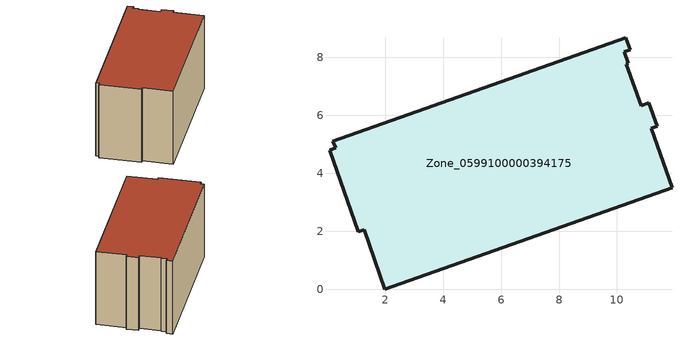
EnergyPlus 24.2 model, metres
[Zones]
Zone_0599100000394175
 floor ground (C_G): 10.31,8.68 10.45,8.27 10.25,8.2 10.39,7.8 10.31,7.77 10.84,6.33 11.1,6.43 11.38,5.62 11.18,5.55 11.9,3.5 1.99,0 1.28,2.05 1.08,1.98 0.09,4.81 0.3,4.88 0.19,5.12 z0
 wall outside (C_F): 10.31,7.77 10.39,7.8 10.25,8.2 10.45,8.27 10.31,8.68 0.19,5.12 0.3,4.88 0.09,4.81 1.08,1.98 1.28,2.05 1.99,0 11.9,3.5 11.18,5.55 11.38,5.62 11.1,6.43 10.84,6.33 10.31,7.77 z0:5.77
 roof outside (C_R): 0.19,5.12 0.3,4.88 0.09,4.81 1.08,1.98 1.28,2.05 1.99,0 11.9,3.5 11.18,5.55 11.38,5.62 11.1,6.43 10.84,6.33 10.31,7.77 10.39,7.8 10.25,8.2 10.45,8.27 10.31,8.68 z5.77
[BUILDING]
Pand.0599100000394175: North Axis=0; Terrain=City; Loads Convergence Tolerance Value=0.04; Temperature Convergence Tolerance Value=0.4; Solar Distribution=FullExterior; Maximum Number of Warmup Days=25; Minimum Number of Warmup Days=1
[Site:Location]
Rotterdam.The.Hague.AP_ZH_NLD Design_Conditions: Latitude=51.96; Longitude=4.45; Time Zone=1; Elevation=-4.5
[SITE:GROUNDTEMPERATURE:BUILDINGSURFACE]
18, 18, 18, 18, 18, 18, 18, 18, 18, 18, 18, 18
[MATERIAL] Thermal Absorptance=0.9; Solar Absorptance=0.7; Visible Absorptance=0.7
Name | Roughness | Thickness | Conductivity | Density | Specific Heat
G.TI.1992-2005 | MediumSmooth | 0.15 | 0.06 | 540 | 1210
F.TI.1992-2005 | Rough | 0.3 | 0.12 | 1920 | 840
R.TI.1992-2005 | MediumRough | 0.2 | 0.08 | 1500 | 1000
[CONSTRUCTION]
C_G: G.TI.1992-2005
C_F: F.TI.1992-2005
C_R: R.TI.1992-2005
[ZONE]
Zone_0599100000394175: Type=1; Multiplier=1; Ceiling Height=Autocalculate; Volume=Autocalculate; Floor Area=autocalculate; Part of Total Floor Area=Yes
[ZONEINFILTRATION:DESIGNFLOWRATE]
Infil_Zone_0599100000394175: Zone or ZoneList or Space or SpaceList=Zone_0599100000394175; Schedule=AlwaysOn; Design Flow Rate Calculation Method=Flow/Area; Flow Rate per Floor Area=0.0015; Constant Term Coefficient=1; Temperature Term Coefficient=0; Velocity Term Coefficient=0; Velocity Squared Term Coefficient=0
[HVACTEMPLATE:ZONE:IDEALLOADSAIRSYSTEM]
Zone_0599100000394175: Maximum Heating Supply Air Temperature=50; Minimum Cooling Supply Air Temperature=13; Maximum Heating Supply Air Humidity Ratio=0.0156; Minimum Cooling Supply Air Humidity Ratio=0.0077; Heating Limit=NoLimit; Cooling Limit=NoLimit; Dehumidification Control Type=ConstantSensibleHeatRatio; Cooling Sensible Heat Ratio=0.7; Dehumidification Setpoint=60; Humidification Control Type=None; Humidification Setpoint=30; Outdoor Air Method=None; Outdoor Air Flow Rate per Person=0.00944; Outdoor Air Flow Rate per Zone Floor Area=0; Outdoor Air Flow Rate per Zone=0; Demand Controlled Ventilation Type=None; Outdoor Air Economizer Type=NoEconomizer; Heat Recovery Type=None; Sensible Heat Recovery Effectiveness=0.7; Latent Heat Recovery Effectiveness=0.65
[ZONECONTROL:THERMOSTAT]
ThermostatControl_Zone_0599100000394175: Zone or ZoneList=Zone_0599100000394175; Control Type Schedule=DualSetpointControlType; Control 1=Thermostat_Zone_0599100000394175; Temperature Difference Between Cutout And Setpoint=0
[THERMOSTATSETPOINT:DUALSETPOINT]
Thermostat_Zone_0599100000394175: Heating Setpoint Temperature Schedule=HeatingSetpoint_Zone_0599100000394175; Cooling Setpoint Temperature Schedule=CoolingSetpoint_Zone_0599100000394175
[SCHEDULE:COMPACT]
HeatingSetpoint_Zone_0599100000394175: Through: 12/31, For: AllDays, Until: 24:00, 21
CoolingSetpoint_Zone_0599100000394175: Through: 12/31, For: AllDays, Until: 24:00, 24
DualSetpointControlType: Through: 12/31, For: AllDays, Until: 24:00, 4
AlwaysOn: Through: 12/31, For: AllDays, Until: 24:00, 1
